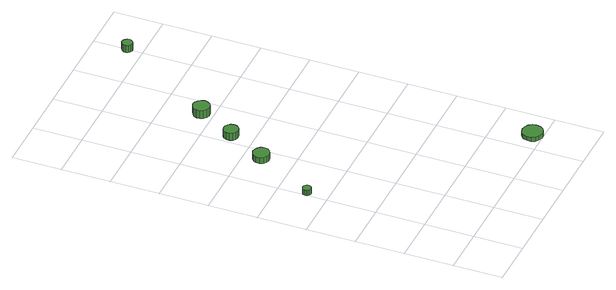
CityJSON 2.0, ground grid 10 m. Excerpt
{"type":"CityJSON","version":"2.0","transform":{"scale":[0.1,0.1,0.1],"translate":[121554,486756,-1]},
"CityObjects":{
"tree1":{"type":"SolitaryVegetationObject","attributes":{"function":"something"},"geometry":[{"type":"MultiSurface","lod":"1","boundaries":[[[0,1,2,3,4,5,6,7,8,9,10,11,12,13,14]],[[15,16,17,18,19,20,21,22,23,24,25,26,27,28,29]],[[0,29,28,1]],[[1,28,27,2]],[[2,27,26,3]],[[3,26,25,4]],[[4,25,24,5]],[[5,24,23,6]],[[6,23,22,7]],[[7,22,21,8]],[[8,21,20,9]],[[9,20,19,10]],[[10,19,18,11]],[[11,18,17,12]],[[12,17,16,13]],[[13,16,15,14]],[[14,15,29,0]]]}]},
"tree2":{"type":"SolitaryVegetationObject","attributes":{"function":"something"},"geometry":[{"type":"MultiSurface","lod":"1","boundaries":[[[30,31,32,33,34,35,36,37,38,39,40,41,42,43,44]],[[45,46,47,48,49,50,51,52,53,54,55,56,57,58,59]],[[30,59,58,31]],[[31,58,57,32]],[[32,57,56,33]],[[33,56,55,34]],[[34,55,54,35]],[[35,54,53,36]],[[36,53,52,37]],[[37,52,51,38]],[[38,51,50,39]],[[39,50,49,40]],[[40,49,48,41]],[[41,48,47,42]],[[42,47,46,43]],[[43,46,45,44]],[[44,45,59,30]]]}]},
"tree3":{"type":"SolitaryVegetationObject","attributes":{"function":"something"},"geometry":[{"type":"MultiSurface","lod":"1","boundaries":[[[60,61,62,63,64,65,66,67,68,69,70,71,72,73,74]],[[75,76,77,78,79,80,81,82,83,84,85,86,87,88,89]],[[60,89,88,61]],[[61,88,87,62]],[[62,87,86,63]],[[63,86,85,64]],[[64,85,84,65]],[[65,84,83,66]],[[66,83,82,67]],[[67,82,81,68]],[[68,81,80,69]],[[69,80,79,70]],[[70,79,78,71]],[[71,78,77,72]],[[72,77,76,73]],[[73,76,75,74]],[[74,75,89,60]]]}]},
"tree4":{"type":"SolitaryVegetationObject","attributes":{"function":"something"},"geometry":[{"type":"MultiSurface","lod":"1","boundaries":[[[90,91,92,93,94,95,96,97,98,99,100,101,102,103,104]],[[105,106,107,108,109,110,111,112,113,114,115,116,117,118,119]],[[90,119,118,91]],[[91,118,117,92]],[[92,117,116,93]],[[93,116,115,94]],[[94,115,114,95]],[[95,114,113,96]],[[96,113,112,97]],[[97,112,111,98]],[[98,111,110,99]],[[99,110,109,100]],[[100,109,108,101]],[[101,108,107,102]],[[102,107,106,103]],[[103,106,105,104]],[[104,105,119,90]]]}]},
"tree5":{"type":"SolitaryVegetationObject","attributes":{"function":"something"},"geometry":[{"type":"MultiSurface","lod":"1","boundaries":[[[120,121,122,123,124,125,126,127,128,129,130,131,132,133,134]],[[135,136,137,138,139,140,141,142,143,144,145,146,147,148,149]],[[120,149,148,121]],[[121,148,147,122]],[[122,147,146,123]],[[123,146,145,124]],[[124,145,144,125]],[[125,144,143,126]],[[126,143,142,127]],[[127,142,141,128]],[[128,141,140,129]],[[129,140,139,130]],[[130,139,138,131]],[[131,138,137,132]],[[132,137,136,133]],[[133,136,135,134]],[[134,135,149,120]]]}]},
"tree6":{"type":"SolitaryVegetationObject","attributes":{"function":"something"},"geometry":[{"type":"MultiSurface","lod":"1","boundaries":[[[150,151,152,153,154,155,156,157,158,159,160,161,162,163,164]],[[165,166,167,168,169,170,171,172,173,174,175,176,177,178,179]],[[150,179,178,151]],[[151,178,177,152]],[[152,177,176,153]],[[153,176,175,154]],[[154,175,174,155]],[[155,174,173,156]],[[156,173,172,157]],[[157,172,171,158]],[[158,171,170,159]],[[159,170,169,160]],[[160,169,168,161]],[[161,168,167,162]],[[162,167,166,163]],[[163,166,165,164]],[[164,165,179,150]]]}]}
},
"vertices":[
[18,344,19],[17,348,19],[15,351,19],[12,353,19],[8,353,19],[5,352,19],[2,349,19],[1,346,19],[1,343,19],[2,339,19],[5,337,19],[8,336,19],[12,336,19],[15,338,19],[17,341,19],[17,341,7],[15,338,7],[12,336,7],[8,336,7],[5,337,7],[2,339,7],[1,343,7],[1,346,7],[2,349,7],[5,352,7],[8,353,7],[12,353,7],[15,351,7],[17,348,7],[18,344,7],
[95,466,20],[94,473,20],[89,479,20],[83,482,20],[76,483,20],[70,481,20],[64,476,20],[61,470,20],[61,463,20],[64,456,20],[70,452,20],[76,449,20],[83,450,20],[89,454,20],[94,459,20],[94,459,7],[89,454,7],[83,450,7],[76,449,7],[70,452,7],[64,456,7],[61,463,7],[61,470,7],[64,476,7],[70,481,7],[76,483,7],[83,482,7],[89,479,7],[94,473,7],[95,466,7],
[137,546,23],[136,552,23],[132,557,23],[127,560,23],[121,561,23],[115,559,23],[110,555,23],[108,549,23],[108,543,23],[110,537,23],[115,533,23],[121,531,23],[127,532,23],[132,535,23],[136,540,23],[136,540,7],[132,535,7],[127,532,7],[121,531,7],[115,533,7],[110,537,7],[108,543,7],[108,549,7],[110,555,7],[115,559,7],[121,561,7],[127,560,7],[132,557,7],[136,552,7],[137,546,7],
[363,22,16],[361,30,16],[356,37,16],[348,41,16],[340,42,16],[332,40,16],[325,34,16],[322,26,16],[322,17,16],[325,9,16],[332,4,16],[340,1,16],[348,2,16],[356,6,16],[361,13,16],[361,13,7],[356,6,7],[348,2,7],[340,1,7],[332,4,7],[325,9,7],[322,17,7],[322,26,7],[325,34,7],[332,40,7],[340,42,7],[348,41,7],[356,37,7],[361,30,7],[363,22,7],
[184,625,25],[182,632,25],[178,637,25],[172,641,25],[165,642,25],[159,639,25],[153,635,25],[150,628,25],[150,621,25],[153,615,25],[159,610,25],[165,608,25],[172,609,25],[178,612,25],[182,618,25],[182,618,7],[178,612,7],[172,609,7],[165,608,7],[159,610,7],[153,615,7],[150,621,7],[150,628,7],[153,635,7],[159,639,7],[165,642,7],[172,641,7],[178,637,7],[182,632,7],[184,625,7],
[312,832,23],[311,836,23],[308,840,23],[305,842,23],[300,843,23],[296,841,23],[292,838,23],[291,834,23],[291,830,23],[292,826,23],[296,823,23],[300,821,23],[305,822,23],[308,824,23],[311,828,23],[311,828,7],[308,824,7],[305,822,7],[300,821,7],[296,823,7],[292,826,7],[291,830,7],[291,834,7],[292,838,7],[296,841,7],[300,843,7],[305,842,7],[308,840,7],[311,836,7],[312,832,7]
]}
